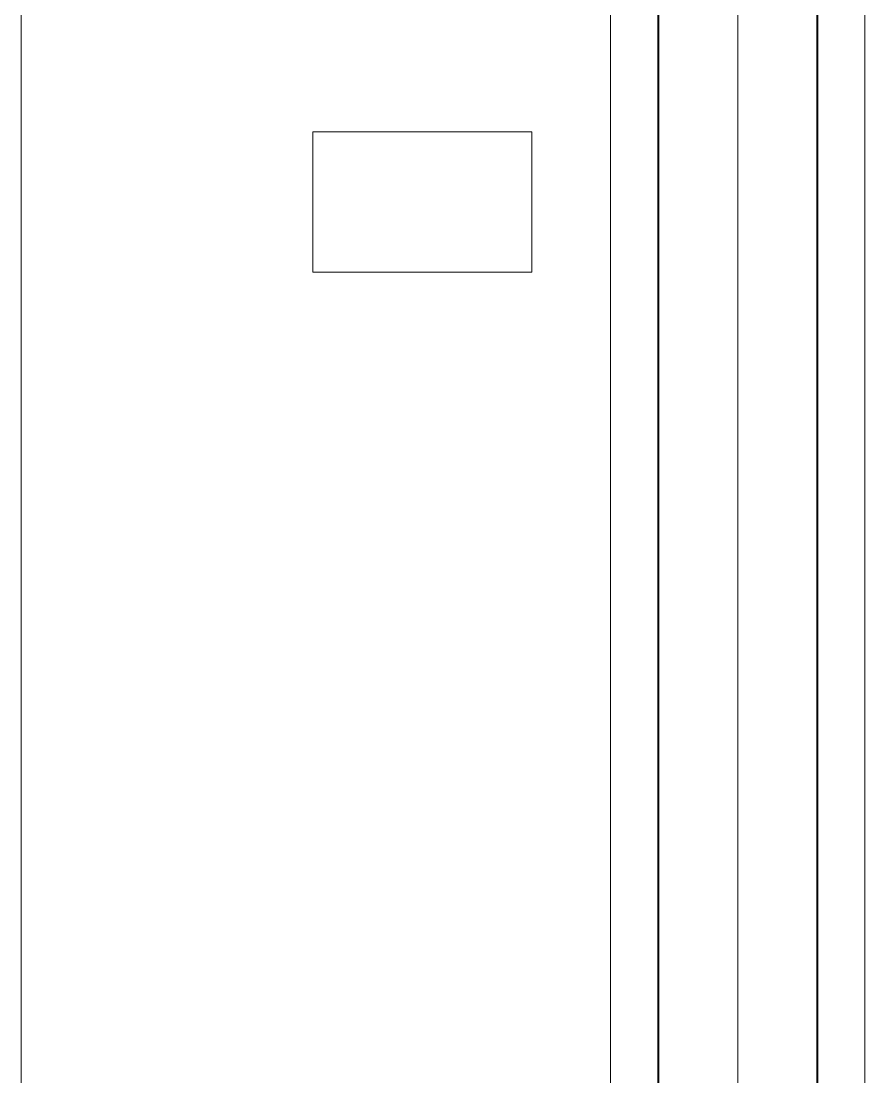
# Model space of a CAD drawing. Header units: millimetres. Extents: x 2016.56 to 2021.8, y 13721.83 to 13722.48.
# Drawn here: x 2017.85128 to 2017.86189, y 13722.05878 to 13722.07206 of the extents above; entities that cross this region are included whole.
import ezdxf

# ---------------------------------------------------------------- set-up
doc = ezdxf.new("R2010")
doc.units = ezdxf.units.MM
doc.linetypes.add('ACAD_ISO04W100', pattern=[30, 24, -3, 0, -3])
for name, color, linetype, lineweight in [('aks', 1, 'Continuous', 9), ('DUVAR', 4, 'Continuous', 40), ('DV', 7, 'Continuous', 20), ('SIVA', 7, 'Continuous', 20), ('TEFRİŞ', 11, 'Continuous', 9)]:
    doc.layers.add(name, color=color, linetype=linetype, lineweight=lineweight)

msp = doc.modelspace()

# ---------------------------------------------------------------- linework, layer by layer
at = {"layer": 'aks', "linetype": 'ACAD_ISO04W100', "ltscale": 2}
msp.add_line((2017.860291, 13722.406452), (2017.860291, 13721.952387), dxfattribs=at)
at = {"layer": 'DUVAR'}
for p, q in [((2017.859291, 13722.132789), (2017.859291, 13722.045389)), ((2017.861291, 13722.132789), (2017.861291, 13722.045389))]:
    msp.add_line(p, q, dxfattribs=at)
at = {"layer": 'DV'}
msp.add_line((2017.851278, 13722.131389), (2017.851278, 13722.046189), dxfattribs=at)
at = {"layer": 'SIVA'}
for p, q in [((2017.858691, 13722.132189), (2017.858691, 13722.045389)), ((2017.861891, 13722.132189), (2017.861891, 13722.037189))]:
    msp.add_line(p, q, dxfattribs=at)
at = {"layer": 'TEFRİŞ'}
for p, q in [((2017.854949, 13722.070669), (2017.854949, 13722.068902)), ((2017.857701, 13722.070669), (2017.854949, 13722.070669)), ((2017.857701, 13722.068902), (2017.857701, 13722.070669)), ((2017.854949, 13722.068902), (2017.857701, 13722.068902))]:
    msp.add_line(p, q, dxfattribs=at)

doc.saveas('drawing.dxf')
